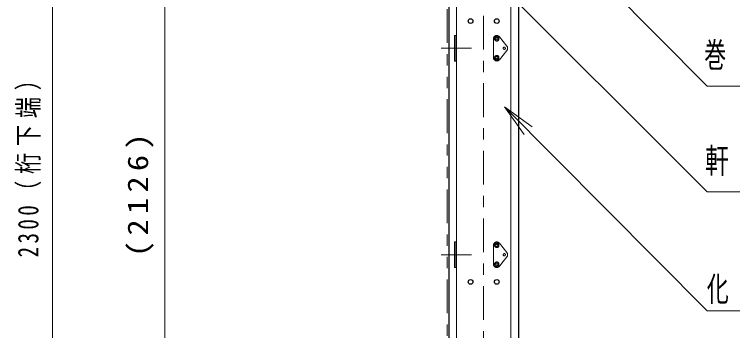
# Model space of a CAD drawing. Units: millimetres on the paper. Extents: x -385 to 7, y 0 to 267.
# Drawn here: x -175.5 to -111.7, y 161.9 to 190 of the extents above; entities that cross this region are included whole.
import ezdxf

# ---------------------------------------------------------------- set-up
doc = ezdxf.new("R2010")
doc.units = ezdxf.units.MM
for name, pattern in [('USER1', [4.5, 2.5, -2]), ('USER2', [6, 3, -1, 1, -1]), ('USER3', [8, 3, -1, 1, -1, 1, -1])]:
    doc.linetypes.add(name, pattern=pattern)
doc.layers.add('LY_1', color=190, linetype='Continuous', lineweight=25)
doc.styles.add('ＭＳ ゴシック', font='')
doc.styles.get('ＭＳ ゴシック').set_extended_font_data('MS Gothic')

msp = doc.modelspace()

# ---------------------------------------------------------------- linework, layer by layer
at = {"layer": 'LY_1', "color": 7, "linetype": 'USER2', "lineweight": 13}
for p, q in [((-133.788, 231.841), (-133.788, 107.58)), ((-137.563, 186.951), (-134.88, 186.951)), ((-137.563, 168.618), (-134.88, 168.618))]:
    msp.add_line(p, q, dxfattribs=at)
at = {"layer": 'LY_1', "color": 7, "lineweight": 13}
for p, q in [((-172.121, 138.701), (-172.121, 215.368)), ((-162.121, 138.701), (-162.121, 209.576)), ((-131.939, 181.762), (-129.823, 179.635)), ((-131.939, 181.762), (-129.469, 179.987)), ((-130.178, 179.282), (-131.939, 181.762))]:
    msp.add_line(p, q, dxfattribs=at)
at = {"layer": 'LY_1', "color": 40}
for p, q in [((-136.871, 214.201), (-136.871, 141.368)), ((-130.704, 214.201), (-130.704, 141.368))]:
    msp.add_line(p, q, dxfattribs=at)
at = {"layer": 'LY_1', "color": 40, "lineweight": 13}
for p, q in [((-136.204, 214.201), (-136.204, 141.368)), ((-131.371, 214.201), (-131.371, 141.368))]:
    msp.add_line(p, q, dxfattribs=at)
at = {"layer": 'LY_1', "color": 4, "linetype": 'USER3', "lineweight": 13}
msp.add_line((-137.038, 206.417), (-137.038, 139.835), dxfattribs=at)
at = {"layer": 'LY_1', "color": 40, "linetype": 'USER1', "lineweight": 13}
for p, q in [((-136.371, 188.084), (-136.371, 185.818)), ((-136.271, 188.084), (-136.271, 185.818)), ((-136.371, 169.751), (-136.371, 167.484)), ((-136.271, 169.751), (-136.271, 167.484))]:
    msp.add_line(p, q, dxfattribs=at)
at = {"layer": 'LY_1', "color": 7, "linetype": 'USER1', "lineweight": 13}
for p, q in [((-136.371, 188.084), (-136.271, 188.084)), ((-132.921, 187.784), (-132.921, 186.118)), ((-132.387, 187.972), (-131.72, 187.138)), ((-132.387, 185.93), (-131.72, 186.763)), ((-136.371, 185.818), (-136.271, 185.818)), ((-136.371, 169.751), (-136.271, 169.751)), ((-132.921, 169.451), (-132.921, 167.784)), ((-132.387, 169.638), (-131.72, 168.805)), ((-132.387, 167.597), (-131.72, 168.43)), ((-136.371, 167.484), (-136.271, 167.484))]:
    msp.add_line(p, q, dxfattribs=at)
at = {"layer": 'LY_1', "color": 7, "lineweight": 13}
for points in [[(-153.096, 213.294), (-113.921, 174.19), (-68.621, 174.19)], [(-140.218, 210.07), (-113.921, 183.572), (-62.743, 183.572)], [(-131.939, 181.762), (-113.921, 163.646), (-62.501, 163.646)]]:
    msp.add_lwpolyline(points, dxfattribs=at)
at = {"layer": 'LY_1', "color": 7}
for centre in [(-134.954, 189.367), (-132.621, 189.367), (-134.954, 166.201), (-132.621, 166.201)]:
    msp.add_circle(centre, 0.208, dxfattribs=at)
at = {"layer": 'LY_1', "color": 7, "linetype": 'USER1', "lineweight": 13}
for centre, radius in [((-132.621, 187.784), 0.197), ((-132.621, 187.784), 0.1), ((-131.954, 186.951), 0.1), ((-132.621, 186.118), 0.197), ((-132.621, 186.118), 0.1), ((-132.621, 169.451), 0.197), ((-132.621, 169.451), 0.1), ((-131.954, 168.618), 0.1), ((-132.621, 167.784), 0.197), ((-132.621, 167.784), 0.1)]:
    msp.add_circle(centre, radius, dxfattribs=at)
for centre, start, end in [((-132.621, 187.784), 38.65533, 180), ((-131.954, 186.951), 321.34467, 38.65533), ((-132.621, 186.118), 180, 321.34467), ((-132.621, 169.451), 38.65533, 180), ((-131.954, 168.618), 321.34467, 38.65533), ((-132.621, 167.784), 180, 321.34467)]:
    msp.add_arc(centre, 0.3, start, end, dxfattribs=at)

# ---------------------------------------------------------------- texts
at = {"layer": 'LY_1', "color": 7, "char_height": 2.199, "attachment_point": 4, "style": 'ＭＳ ゴシック'}
for s, insert in [('\\T1.64;\\W0.65;巻上げ式テントシート（軒下に収納）', (-114.183, 186.222)), ('\\T1.64;\\W0.7;軒木：□－１００×５０×２．３', (-114.096, 176.84)), ('\\T1.64;\\W0.65;化粧板：合成木材\u3000１４５×３０\u3000\u3000', (-113.951, 165.446))]:
    msp.add_mtext(s, dxfattribs=dict(at, insert=insert))
at = {"layer": 'LY_1', "color": 7, "char_height": 1.833, "attachment_point": 8, "rotation": 90, "style": 'ＭＳ ゴシック'}
for s, insert in [('\\T1.32;\\W0.75;2300（桁下端）', (-173.121, 177.035)), ('\\T1.33;\\W1.15;(2126)', (-163.121, 174.139))]:
    msp.add_mtext(s, dxfattribs=dict(at, insert=insert))

doc.saveas('drawing.dxf')
